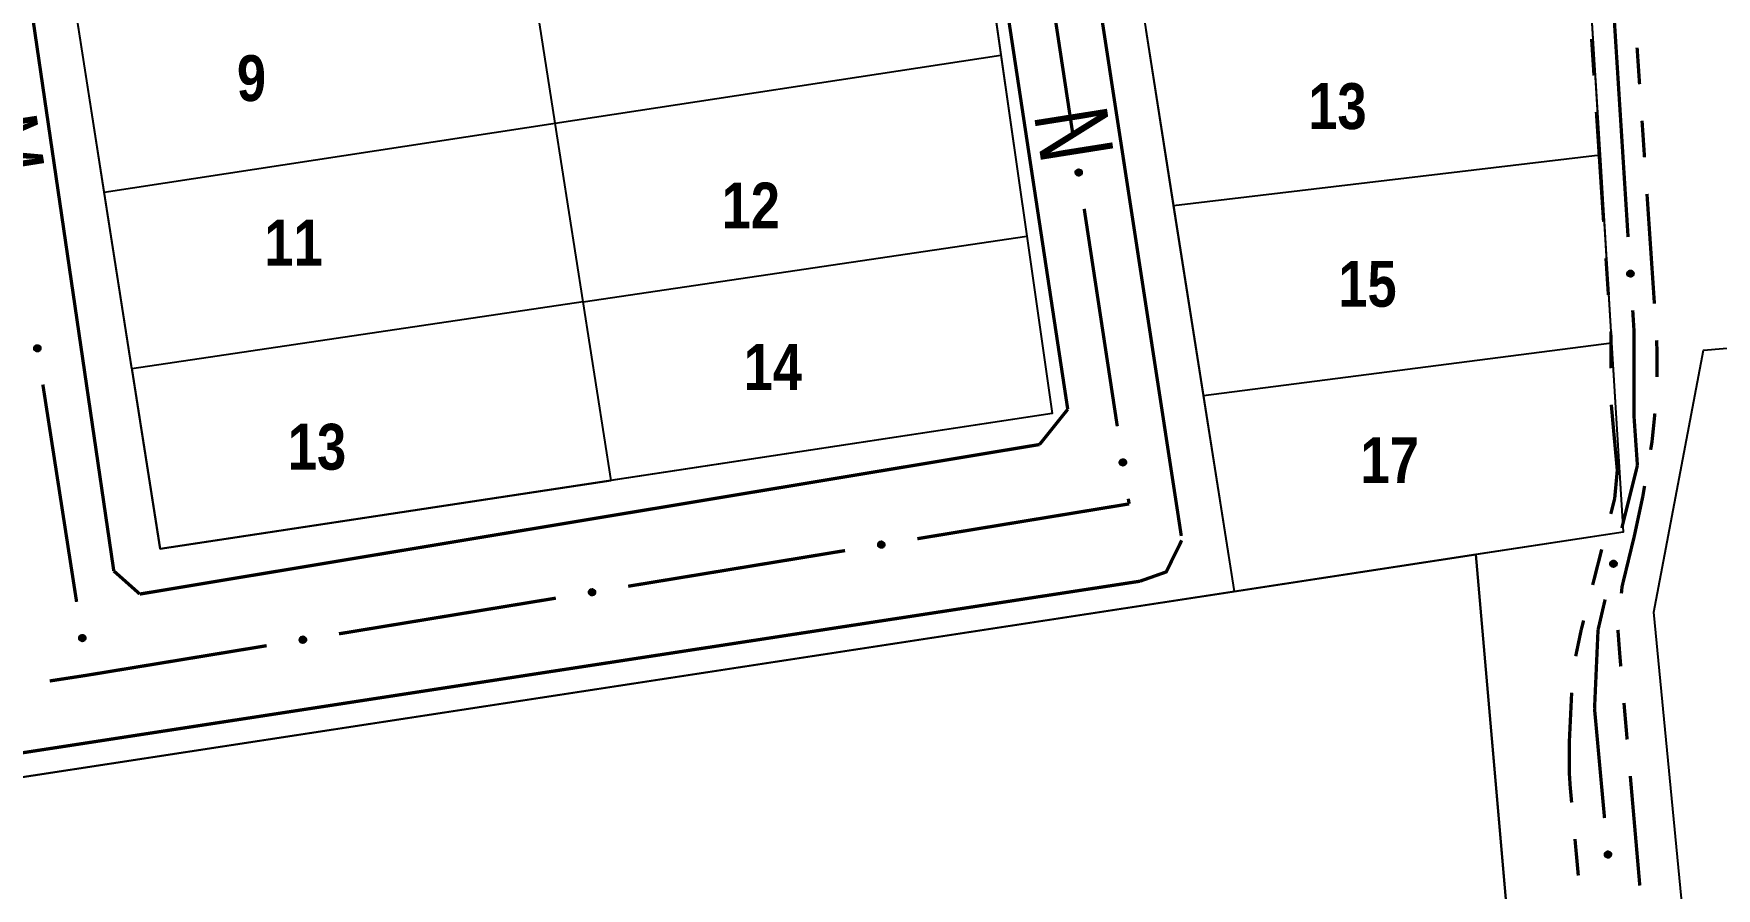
# Model space of a CAD drawing. Extents: x 203591 to 208218, y 4854879 to 4857795.
# Drawn here: x 205270.8 to 205362.7, y 4855318.7 to 4855365.3 of the extents above; entities that cross this region are included whole.
import ezdxf
from ezdxf.enums import TextEntityAlignment as Align

# ---------------------------------------------------------------- set-up
doc = ezdxf.new("R2010")
doc.units = 0
doc.header["$LTSCALE"] = 1.5
doc.header["$MEASUREMENT"] = 0
doc.linetypes.add('PHANTOMX2', pattern=[5, 2.5, -0.5, 0.5, -0.5, 0.5, -0.5])
for name, color, linetype in [('CD-MALHA-LOTES', 40, 'CONTINUOUS'), ('RU-QUADRAS', 210, 'CONTINUOUS'), ('SV-EIXO-RUA-N-PAV', 6, 'CONTINUOUS'), ('SV-EIXO-RUA-PAV', 20, 'CONTINUOUS'), ('SV-RUA-NAO-PAV-S-GUIA-C-GUIA', 7, 'PHANTOMX2'), ('SV-RUA-PAVIM-S-GUIA-C-GUIA', 7, 'CONTINUOUS'), ('SV-TXT-RUA-PAV-S-GUIA-C-GUIA', 7, 'CONTINUOUS'), ('Th_NmrPorta', 7, 'CONTINUOUS')]:
    doc.layers.add(name, color=color, linetype=linetype)
doc.styles.add('ARIAL', font='ARIAL.TTF')
doc.styles.get("Standard").update_dxf_attribs({"font": 'swisscbo.ttf'})

msp = doc.modelspace()

# ---------------------------------------------------------------- linework, layer by layer
at = {"layer": 'CD-MALHA-LOTES', "linetype": 'Continuous', "flags": 128}
for points in [[(205322.22, 4855373.83), (205323.6, 4855364.15)], [(205299.27, 4855360.43), (205297.77, 4855369.99)], [(205355.67, 4855369.11), (205356.31, 4855358.71)], [(205274.65, 4855356.67), (205273.17, 4855366.13)], [(205333.03, 4855355.94), (205331.53, 4855365.51)], [(205299.27, 4855360.43), (205323.6, 4855364.15)], [(205323.6, 4855364.15), (205325.01, 4855354.27)], [(205274.65, 4855356.67), (205299.27, 4855360.43)], [(205300.8, 4855350.68), (205299.27, 4855360.43)], [(205333.03, 4855355.94), (205356.31, 4855358.71)], [(205356.31, 4855358.71), (205356.94, 4855348.44)], [(205276.16, 4855347.03), (205274.65, 4855356.67)], [(205334.66, 4855345.58), (205333.03, 4855355.94)], [(205300.8, 4855350.68), (205325.01, 4855354.27)], [(205325.01, 4855354.27), (205326.4, 4855344.6)], [(205300.8, 4855350.68), (205276.16, 4855347.03)], [(205302.33, 4855340.94), (205300.8, 4855350.68)], [(205334.66, 4855345.58), (205356.94, 4855348.44)], [(205356.94, 4855348.44), (205357.58, 4855338.12)], [(205361.95, 4855348.05), (205367.1, 4855348.48)], [(205359.24, 4855333.76), (205361.95, 4855348.05)], [(205276.16, 4855347.03), (205277.7, 4855337.2)], [(205336.35, 4855334.88), (205334.66, 4855345.58)], [(205326.4, 4855344.6), (205302.33, 4855340.94)], [(205277.7, 4855337.2), (205302.33, 4855340.94)], [(205357.58, 4855338.12), (205349.53, 4855336.89)], [(205349.53, 4855336.89), (205336.35, 4855334.88)], [(205365.46, 4855153.94), (205349.53, 4855336.89)], [(205336.35, 4855334.88), (204671.74, 4855233.19)], [(205367.38, 4855249.6), (205359.24, 4855333.76)]]:
    msp.add_lwpolyline(points, dxfattribs=at)
at = {"layer": 'RU-QUADRAS', "color": 6, "linetype": 'Continuous'}
for points in [[(205359.24, 4855333.76), (205361.95, 4855348.05), (205367.1, 4855348.48), (205362.81, 4855430.06), (205539.16, 4855447.63), (205785.39, 4855282.61), (205787.25, 4855280.32), (205787.39, 4855277.75, -0.120682904), (205783.68, 4855275.6), (205367.38, 4855249.6)], [(204671.74, 4855233.19), (205349.53, 4855336.89), (205371.1, 4855089.17), (205374.06, 4855058.83), (205373.76, 4855056.38, -0.209897051), (205368.65, 4855051.04, -0.101494221), (205355.18, 4855045.65), (205311.87, 4855038.63), (205310.88, 4855041.34), (205273.01, 4855035.5), (205273.43, 4855033.22), (205000.47, 4854990.15), (205000.49, 4854989.01), (204989.08, 4854987.74), (204988.92, 4854989.2), (204842.03, 4854964.17), (204815.26, 4855011.65), (204825.16, 4855013.03)]]:
    msp.add_lwpolyline(points, format="xyb", close=True, dxfattribs=at)
for points in [[(205322.37, 4855423.75), (205352.03, 4855428.25), (205357.58, 4855338.12), (205336.35, 4855334.88)], [(205266.88, 4855406.18), (205316.57, 4855413.3), (205326.4, 4855344.6), (205277.7, 4855337.2)]]:
    msp.add_lwpolyline(points, close=True, dxfattribs=at)
at = {"layer": 'SV-EIXO-RUA-N-PAV', "const_width": 0.18, "flags": 128}
for points in [[(205357.080599, 4855366.192828), (205357.840427, 4855354.216908)], [(205358.093703, 4855350.224935), (205358.157022, 4855349.226941)], [(205358.157022, 4855349.226941), (205358.16, 4855349.18)], [(205358.16, 4855349.18), (205358.16, 4855345.227036)], [(205358.16, 4855345.227036), (205358.16, 4855344.5)], [(205358.16, 4855344.5), (205358.317237, 4855342.232481)], [(205358.317237, 4855342.232481), (205358.35, 4855341.76)], [(205358.35, 4855341.76), (205357.498856, 4855338.337875)], [(205356.586379, 4855334.443395), (205356.36012, 4855333.469328)], [(205356.2, 4855332.78), (205356.010524, 4855328.491864)], [(205356.36012, 4855333.469328), (205356.2, 4855332.78)], [(205356.010524, 4855328.491864), (205356.01, 4855328.48)], [(205356.01, 4855328.48), (205356.5545, 4855322.516683)]]:
    msp.add_lwpolyline(points, dxfattribs=at)
at = {"layer": 'SV-EIXO-RUA-N-PAV', "flags": 128}
for points in [[(205358.067827, 4855352.371284), (205358.104985, 4855352.339483), (205358.130418, 4855352.304553), (205358.143245, 4855352.269314), (205358.14646, 4855352.23522), (205358.145821, 4855352.199968), (205358.137335, 4855352.16457), (205358.119214, 4855352.127368), (205358.087575, 4855352.089869), (205358.050081, 4855352.066168), (205358.016206, 4855352.051744), (205357.980847, 4855352.046344), (205357.946613, 4855352.047539), (205357.910134, 4855352.057569), (205357.872613, 4855352.076301), (205357.835677, 4855352.109028), (205357.810978, 4855352.143443), (205357.799466, 4855352.177853), (205357.794263, 4855352.213435), (205357.795347, 4855352.249416), (205357.803876, 4855352.284116), (205357.822805, 4855352.32186), (205357.855589, 4855352.357888), (205357.889633, 4855352.382914), (205357.923872, 4855352.394906), (205357.959018, 4855352.39924), (205357.994383, 4855352.399029), (205358.030321, 4855352.39198), (205358.067827, 4855352.371284)], [(205357.178633, 4855336.506577), (205357.205081, 4855336.465436), (205357.219398, 4855336.424669), (205357.221553, 4855336.387231), (205357.214831, 4855336.353651), (205357.204085, 4855336.320072), (205357.185781, 4855336.288607), (205357.15773, 4855336.258185), (205357.116647, 4855336.231365), (205357.073921, 4855336.219443), (205357.03733, 4855336.215366), (205357.001911, 4855336.22036), (205356.969465, 4855336.231346), (205356.937411, 4855336.251439), (205356.906858, 4855336.280167), (205356.880889, 4855336.322131), (205356.867127, 4855336.362194), (205356.865993, 4855336.398461), (205356.871239, 4855336.434037), (205356.882621, 4855336.468187), (205356.900766, 4855336.49897), (205356.929746, 4855336.529679), (205356.971504, 4855336.554761), (205357.011305, 4855336.568944), (205357.047547, 4855336.570586), (205357.082455, 4855336.564634), (205357.116266, 4855336.554265), (205357.148661, 4855336.537182), (205357.178633, 4855336.506577)], [(205356.832919, 4855320.678063), (205356.870943, 4855320.647304), (205356.897334, 4855320.613091), (205356.911132, 4855320.578222), (205356.91529, 4855320.544229), (205356.915627, 4855320.508974), (205356.908125, 4855320.473354), (205356.891041, 4855320.435664), (205356.860452, 4855320.397304), (205356.823629, 4855320.372573), (205356.790166, 4855320.357217), (205356.75497, 4855320.35084), (205356.720716, 4855320.351086), (205356.683974, 4855320.360103), (205356.645948, 4855320.377788), (205356.60812, 4855320.40948), (205356.582478, 4855320.443198), (205356.570017, 4855320.477276), (205356.563831, 4855320.5127), (205356.563918, 4855320.548697), (205356.571484, 4855320.58362), (205356.589359, 4855320.621874), (205356.621134, 4855320.658796), (205356.654471, 4855320.684755), (205356.688365, 4855320.69769), (205356.723378, 4855320.702996), (205356.758735, 4855320.703764), (205356.794854, 4855320.697714), (205356.832919, 4855320.678063)]]:
    msp.add_lwpolyline(points, close=True, dxfattribs=at)
for points in [[(205357.795347, 4855352.249416), (205357.810978, 4855352.143443)], [(205357.800521, 4855352.262475), (205357.822433, 4855352.132608)], [(205357.803876, 4855352.284116), (205357.835677, 4855352.109028)], [(205357.816064, 4855352.297643), (205357.85319, 4855352.100377)], [(205357.822805, 4855352.32186), (205357.872613, 4855352.076301)], [(205357.840967, 4855352.336139), (205357.89067, 4855352.069941)], [(205357.855589, 4855352.357888), (205357.910134, 4855352.057569)], [(205357.871749, 4855352.368172), (205357.927027, 4855352.057208)], [(205357.889633, 4855352.382914), (205357.946613, 4855352.047539)], [(205357.906205, 4855352.385398), (205357.963038, 4855352.049922)], [(205357.923872, 4855352.394906), (205357.980847, 4855352.046344)], [(205357.941179, 4855352.394453), (205357.995807, 4855352.050633)], [(205357.959018, 4855352.39924), (205358.016206, 4855352.051744)], [(205357.978034, 4855352.395424), (205358.034608, 4855352.064033)], [(205357.994383, 4855352.399029), (205358.050081, 4855352.066168)], [(205358.01251, 4855352.390775), (205358.068978, 4855352.082621)], [(205358.030321, 4855352.39198), (205358.087575, 4855352.089869)], [(205358.047332, 4855352.380679), (205358.101294, 4855352.112017)], [(205358.067827, 4855352.371284), (205358.119214, 4855352.127368)], [(205358.087363, 4855352.353139), (205358.127386, 4855352.153323)], [(205358.104985, 4855352.339483), (205358.137335, 4855352.16457)], [(205358.119569, 4855352.319633), (205358.140033, 4855352.191042)], [(205358.130418, 4855352.304553), (205358.145821, 4855352.199968)], [(205356.882621, 4855336.468187), (205356.867127, 4855336.362194)], [(205356.891331, 4855336.479207), (205356.874983, 4855336.348523)], [(205356.900766, 4855336.49897), (205356.880889, 4855336.322131)], [(205356.916328, 4855336.508422), (205356.895177, 4855336.308811)], [(205356.929746, 4855336.529679), (205356.906858, 4855336.280167)], [(205356.951246, 4855336.538134), (205356.922325, 4855336.268884)], [(205356.971504, 4855336.554761), (205356.937411, 4855336.251439)], [(205356.989938, 4855336.559965), (205356.953486, 4855336.246237)], [(205357.011305, 4855336.568944), (205356.969465, 4855336.231346)], [(205357.027892, 4855336.566559), (205356.985883, 4855336.228906)], [(205357.047547, 4855336.570586), (205357.001911, 4855336.22036)], [(205357.063993, 4855336.565177), (205357.017473, 4855336.220167)], [(205357.082455, 4855336.564634), (205357.03733, 4855336.215366)], [(205357.099571, 4855336.555512), (205357.058488, 4855336.221847)], [(205357.116266, 4855336.554265), (205357.073921, 4855336.219443)], [(205357.131255, 4855336.541148), (205357.09675, 4855336.229769)], [(205357.148661, 4855336.537182), (205357.116647, 4855336.231365)], [(205357.161705, 4855336.521467), (205357.136153, 4855336.248633)], [(205357.178633, 4855336.506577), (205357.15773, 4855336.258185)], [(205357.192129, 4855336.483582), (205357.173019, 4855336.280695)], [(205357.205081, 4855336.465436), (205357.185781, 4855336.288607)], [(205357.213343, 4855336.442232), (205357.195975, 4855336.313186)], [(205357.219398, 4855336.424669), (205357.204085, 4855336.320072)], [(205356.563918, 4855320.548697), (205356.582478, 4855320.443198)], [(205356.568728, 4855320.561894), (205356.594228, 4855320.432684)], [(205356.571484, 4855320.58362), (205356.60812, 4855320.40948)], [(205356.583292, 4855320.597479), (205356.625866, 4855320.401318)], [(205356.589359, 4855320.621874), (205356.645948, 4855320.377788)], [(205356.607119, 4855320.63665), (205356.664175, 4855320.371931)], [(205356.621134, 4855320.658796), (205356.683974, 4855320.360103)], [(205356.637002, 4855320.669523), (205356.70087, 4855320.360209)], [(205356.654471, 4855320.684755), (205356.720716, 4855320.351086)], [(205356.670968, 4855320.687697), (205356.737069, 4855320.353923)], [(205356.688365, 4855320.69769), (205356.75497, 4855320.35084)], [(205356.705678, 4855320.697717), (205356.769806, 4855320.355542)], [(205356.723378, 4855320.702996), (205356.790166, 4855320.357217)], [(205356.742492, 4855320.699708), (205356.808221, 4855320.370011)], [(205356.758735, 4855320.703764), (205356.823629, 4855320.372573)], [(205356.777084, 4855320.696016), (205356.842063, 4855320.389543)], [(205356.794854, 4855320.697714), (205356.860452, 4855320.397304)], [(205356.812172, 4855320.686888), (205356.873553, 4855320.419823)], [(205356.832919, 4855320.678063), (205356.891041, 4855320.435664)], [(205356.85295, 4855320.660467), (205356.898491, 4855320.461836)], [(205356.870943, 4855320.647304), (205356.908125, 4855320.473354)], [(205356.886071, 4855320.627866), (205356.910088, 4855320.49989)], [(205356.897334, 4855320.613091), (205356.915627, 4855320.508974)]]:
    msp.add_lwpolyline(points, dxfattribs=at)
at = {"layer": 'SV-EIXO-RUA-PAV', "const_width": 0.18, "flags": 128}
for points in [[(205325.739453, 4855371.576233), (205327.546111, 4855359.713013)], [(205328.148331, 4855355.758607), (205329.95499, 4855343.895387)], [(205271.297186, 4855346.168982), (205273.139783, 4855334.311291)], [(205330.6, 4855339.66), (205319.039258, 4855337.760328)], [(205330.557209, 4855339.94098), (205330.6, 4855339.66)], [(205315.092191, 4855337.111743), (205303.250991, 4855335.165986)], [(205299.303924, 4855334.5174), (205287.462723, 4855332.571643)], [(205283.515657, 4855331.923058), (205274.634756, 4855330.46374)], [(205273.76, 4855330.32), (205271.671102, 4855329.998377)], [(205273.753982, 4855330.358727), (205273.76, 4855330.32)], [(205274.634756, 4855330.46374), (205273.76, 4855330.32)]]:
    msp.add_lwpolyline(points, dxfattribs=at)
at = {"layer": 'SV-EIXO-RUA-PAV', "flags": 128}
for points in [[(205327.934415, 4855357.894426), (205327.974218, 4855357.866004), (205328.002614, 4855357.833438), (205328.018481, 4855357.79946), (205328.024672, 4855357.765778), (205328.027126, 4855357.730607), (205328.021776, 4855357.694601), (205328.006986, 4855357.655954), (205327.978755, 4855357.615826), (205327.943483, 4855357.588929), (205327.911003, 4855357.571591), (205327.876253, 4855357.563113), (205327.842046, 4855357.561302), (205327.804829, 4855357.568096), (205327.76581, 4855357.583467), (205327.726147, 4855357.61283), (205327.698527, 4855357.644948), (205327.684043, 4855357.678217), (205327.67574, 4855357.713205), (205327.673666, 4855357.749143), (205327.679122, 4855357.784457), (205327.694668, 4855357.823715), (205327.724169, 4855357.862478), (205327.755888, 4855357.890392), (205327.788944, 4855357.905339), (205327.823575, 4855357.912737), (205327.858822, 4855357.915627), (205327.89524, 4855357.911755), (205327.934415, 4855357.894426)], [(205271.076799, 4855348.304143), (205271.116688, 4855348.275842), (205271.145183, 4855348.243362), (205271.161152, 4855348.209432), (205271.167446, 4855348.175769), (205271.170006, 4855348.140605), (205271.164765, 4855348.104583), (205271.150092, 4855348.065891), (205271.121983, 4855348.025678), (205271.086792, 4855347.998675), (205271.054365, 4855347.981239), (205271.019641, 4855347.972655), (205270.985439, 4855347.970741), (205270.948202, 4855347.977422), (205270.909137, 4855347.992675), (205270.869385, 4855348.021917), (205270.841667, 4855348.053951), (205270.827083, 4855348.087176), (205270.818675, 4855348.122139), (205270.816491, 4855348.15807), (205270.82184, 4855348.193401), (205270.837268, 4855348.232706), (205270.86665, 4855348.271558), (205270.898285, 4855348.299568), (205270.931296, 4855348.314615), (205270.965904, 4855348.322118), (205271.001142, 4855348.325114), (205271.037571, 4855348.321353), (205271.076799, 4855348.304143)], [(205330.343293, 4855342.076799), (205330.383096, 4855342.048378), (205330.411493, 4855342.015812), (205330.427359, 4855341.981834), (205330.433551, 4855341.948152), (205330.436004, 4855341.91298), (205330.430654, 4855341.876974), (205330.415864, 4855341.838327), (205330.387633, 4855341.798199), (205330.352361, 4855341.771302), (205330.319881, 4855341.753965), (205330.285131, 4855341.745486), (205330.250924, 4855341.743676), (205330.213707, 4855341.75047), (205330.174688, 4855341.765841), (205330.135025, 4855341.795204), (205330.107405, 4855341.827322), (205330.092921, 4855341.86059), (205330.084619, 4855341.895579), (205330.082544, 4855341.931516), (205330.088, 4855341.96683), (205330.103547, 4855342.006088), (205330.133047, 4855342.044852), (205330.164766, 4855342.072765), (205330.197822, 4855342.087712), (205330.232453, 4855342.095111), (205330.2677, 4855342.098), (205330.304118, 4855342.094129), (205330.343293, 4855342.076799)], [(205317.225353, 4855337.350709), (205317.197401, 4855337.310576), (205317.16517, 4855337.281799), (205317.13138, 4855337.265535), (205317.097773, 4855337.258948), (205317.062633, 4855337.256082), (205317.026567, 4855337.26101), (205316.987749, 4855337.275345), (205316.947293, 4855337.303103), (205316.919983, 4855337.338057), (205316.902266, 4855337.370331), (205316.89338, 4855337.404979), (205316.891168, 4855337.439163), (205316.897525, 4855337.476457), (205316.912437, 4855337.515654), (205316.941333, 4855337.555658), (205316.973124, 4855337.583654), (205317.00622, 4855337.598527), (205317.041109, 4855337.607239), (205317.07702, 4855337.609735), (205317.112395, 4855337.604694), (205317.151833, 4855337.58961), (205317.19094, 4855337.560566), (205317.219224, 4855337.529177), (205317.234558, 4855337.496298), (205317.242362, 4855337.461757), (205317.245665, 4855337.426546), (205317.242222, 4855337.390085), (205317.225353, 4855337.350709)], [(205301.437086, 4855334.756367), (205301.409133, 4855334.716233), (205301.376903, 4855334.687456), (205301.343113, 4855334.671192), (205301.309506, 4855334.664606), (205301.274366, 4855334.66174), (205301.2383, 4855334.666667), (205301.199481, 4855334.681003), (205301.159025, 4855334.70876), (205301.131716, 4855334.743715), (205301.113998, 4855334.775989), (205301.105113, 4855334.810637), (205301.102901, 4855334.84482), (205301.109258, 4855334.882115), (205301.12417, 4855334.921311), (205301.153065, 4855334.961316), (205301.184857, 4855334.989311), (205301.217953, 4855335.004184), (205301.252842, 4855335.012897), (205301.288753, 4855335.015393), (205301.324128, 4855335.010352), (205301.363566, 4855334.995267), (205301.402673, 4855334.966224), (205301.430957, 4855334.934834), (205301.446291, 4855334.901956), (205301.454095, 4855334.867414), (205301.457398, 4855334.832204), (205301.453954, 4855334.795743), (205301.437086, 4855334.756367)], [(205273.533596, 4855332.493888), (205273.573484, 4855332.465587), (205273.601979, 4855332.433108), (205273.617949, 4855332.399177), (205273.624242, 4855332.365515), (205273.626802, 4855332.330351), (205273.621561, 4855332.294329), (205273.606888, 4855332.255637), (205273.578779, 4855332.215424), (205273.543589, 4855332.18842), (205273.511161, 4855332.170984), (205273.476438, 4855332.1624), (205273.442236, 4855332.160486), (205273.404998, 4855332.167168), (205273.365933, 4855332.18242), (205273.326181, 4855332.211663), (205273.298464, 4855332.243697), (205273.283879, 4855332.276921), (205273.275471, 4855332.311885), (205273.273288, 4855332.347816), (205273.278636, 4855332.383146), (205273.294064, 4855332.422451), (205273.323447, 4855332.461303), (205273.355081, 4855332.489313), (205273.388092, 4855332.50436), (205273.4227, 4855332.511863), (205273.457938, 4855332.51486), (205273.494368, 4855332.511099), (205273.533596, 4855332.493888)], [(205285.648818, 4855332.162024), (205285.620866, 4855332.121891), (205285.588635, 4855332.093114), (205285.554845, 4855332.07685), (205285.521239, 4855332.070263), (205285.486098, 4855332.067397), (205285.450032, 4855332.072325), (205285.411214, 4855332.08666), (205285.370758, 4855332.114418), (205285.343449, 4855332.149372), (205285.325731, 4855332.181646), (205285.316845, 4855332.216294), (205285.314633, 4855332.250478), (205285.32099, 4855332.287772), (205285.335902, 4855332.326969), (205285.364798, 4855332.366973), (205285.396589, 4855332.394969), (205285.429686, 4855332.409842), (205285.464575, 4855332.418554), (205285.500485, 4855332.42105), (205285.535861, 4855332.416009), (205285.575299, 4855332.400925), (205285.614405, 4855332.371881), (205285.642689, 4855332.340492), (205285.658023, 4855332.307613), (205285.665827, 4855332.273072), (205285.66913, 4855332.237861), (205285.665687, 4855332.2014), (205285.648818, 4855332.162024)]]:
    msp.add_lwpolyline(points, close=True, dxfattribs=at)
for points in [[(205327.673666, 4855357.749143), (205327.698527, 4855357.644948)], [(205327.677676, 4855357.762605), (205327.710887, 4855357.635158)], [(205327.679122, 4855357.784457), (205327.726147, 4855357.61283)], [(205327.690076, 4855357.799), (205327.744351, 4855357.605748)], [(205327.694668, 4855357.823715), (205327.76581, 4855357.583467)], [(205327.711509, 4855357.839531), (205327.784355, 4855357.578714)], [(205327.724169, 4855357.862478), (205327.804829, 4855357.568096)], [(205327.739365, 4855357.874139), (205327.821688, 4855357.569217)], [(205327.755888, 4855357.890392), (205327.842046, 4855357.561302)], [(205327.772178, 4855357.894319), (205327.858199, 4855357.565116)], [(205327.788944, 4855357.905339), (205327.876253, 4855357.563113)], [(205327.806224, 4855357.906405), (205327.89078, 4855357.568697)], [(205327.823575, 4855357.912737), (205327.911003, 4855357.571591)], [(205327.842852, 4855357.910602), (205327.928256, 4855357.585446)], [(205327.858822, 4855357.915627), (205327.943483, 4855357.588929)], [(205327.877603, 4855357.908994), (205327.960864, 4855357.606975)], [(205327.89524, 4855357.911755), (205327.978755, 4855357.615826)], [(205327.913176, 4855357.901989), (205327.99048, 4855357.639091)], [(205327.934415, 4855357.894426), (205328.006986, 4855357.655954)], [(205327.955467, 4855357.878064), (205328.012851, 4855357.682525)], [(205327.974218, 4855357.866004), (205328.021776, 4855357.694601)], [(205327.990485, 4855357.84751), (205328.022143, 4855357.721207)], [(205328.002614, 4855357.833438), (205328.027126, 4855357.730607)], [(205270.816491, 4855348.15807), (205270.841667, 4855348.053951)], [(205270.82046, 4855348.171545), (205270.854058, 4855348.044199)], [(205270.82184, 4855348.193401), (205270.869385, 4855348.021917)], [(205270.83275, 4855348.207977), (205270.887611, 4855348.014891)], [(205270.837268, 4855348.232706), (205270.909137, 4855347.992675)], [(205270.85406, 4855348.248573), (205270.927696, 4855347.987978)], [(205270.86665, 4855348.271558), (205270.948202, 4855347.977422)], [(205270.881811, 4855348.283265), (205270.965058, 4855347.978594)], [(205270.898285, 4855348.299568), (205270.985439, 4855347.970741)], [(205270.914563, 4855348.303544), (205271.001581, 4855347.974603)], [(205270.931296, 4855348.314615), (205271.019641, 4855347.972655)], [(205270.948572, 4855348.315733), (205271.034151, 4855347.978283)], [(205270.965904, 4855348.322118), (205271.054365, 4855347.981239)], [(205270.985187, 4855348.320042), (205271.071577, 4855347.995146)], [(205271.001142, 4855348.325114), (205271.086792, 4855347.998675)], [(205271.019943, 4855348.318538), (205271.104119, 4855348.016774)], [(205271.037571, 4855348.321353), (205271.121983, 4855348.025678)], [(205271.055537, 4855348.311641), (205271.133637, 4855348.048979)], [(205271.076799, 4855348.304143), (205271.150092, 4855348.065891)], [(205271.0979, 4855348.287844), (205271.155876, 4855348.09248)], [(205271.116688, 4855348.275842), (205271.164765, 4855348.104583)], [(205271.133011, 4855348.257397), (205271.165051, 4855348.13119)], [(205271.145183, 4855348.243362), (205271.170006, 4855348.140605)], [(205330.088, 4855341.96683), (205330.135025, 4855341.795204)], [(205330.098955, 4855341.981373), (205330.15323, 4855341.788122)], [(205330.103547, 4855342.006088), (205330.174688, 4855341.765841)], [(205330.120387, 4855342.021904), (205330.193233, 4855341.761088)], [(205330.133047, 4855342.044852), (205330.213707, 4855341.75047)], [(205330.148243, 4855342.056512), (205330.230566, 4855341.751591)], [(205330.164766, 4855342.072765), (205330.250924, 4855341.743676)], [(205330.181056, 4855342.076692), (205330.267078, 4855341.747489)], [(205330.197822, 4855342.087712), (205330.285131, 4855341.745486)], [(205330.215102, 4855342.088778), (205330.299658, 4855341.751071)], [(205330.232453, 4855342.095111), (205330.319881, 4855341.753965)], [(205330.25173, 4855342.092976), (205330.337135, 4855341.76782)], [(205330.2677, 4855342.098), (205330.352361, 4855341.771302)], [(205330.286481, 4855342.091367), (205330.369743, 4855341.789349)], [(205330.304118, 4855342.094129), (205330.387633, 4855341.798199)], [(205330.322054, 4855342.084362), (205330.399358, 4855341.821464)], [(205330.343293, 4855342.076799), (205330.415864, 4855341.838327)], [(205330.364345, 4855342.060437), (205330.421729, 4855341.864898)], [(205330.383096, 4855342.048378), (205330.430654, 4855341.876974)], [(205330.399364, 4855342.029884), (205330.431021, 4855341.90358)], [(205330.411493, 4855342.015812), (205330.436004, 4855341.91298)], [(205330.082544, 4855341.931516), (205330.107405, 4855341.827322)], [(205330.086554, 4855341.944979), (205330.119765, 4855341.817532)], [(205317.219224, 4855337.529177), (205316.891168, 4855337.439163)], [(205317.234558, 4855337.496298), (205316.89338, 4855337.404979)], [(205317.223342, 4855337.512934), (205316.895171, 4855337.423055)], [(205317.19094, 4855337.560566), (205316.897525, 4855337.476457)], [(205317.202778, 4855337.545508), (205316.898844, 4855337.459612)], [(205317.235827, 4855337.479032), (205316.899134, 4855337.390519)], [(205317.242362, 4855337.461757), (205316.902266, 4855337.370331)], [(205317.167846, 4855337.572956), (205316.907902, 4855337.497054)], [(205317.151833, 4855337.58961), (205316.912437, 4855337.515654)], [(205317.240454, 4855337.442456), (205316.916323, 4855337.353241)], [(205317.245665, 4855337.426546), (205316.919983, 4855337.338057)], [(205317.127066, 4855337.593911), (205316.934465, 4855337.537372)], [(205317.239253, 4855337.407688), (205316.938233, 4855337.320888)], [(205317.112395, 4855337.604694), (205316.941333, 4855337.555658)], [(205317.242222, 4855337.390085), (205316.947293, 4855337.303103)], [(205317.090528, 4855337.605884), (205316.96348, 4855337.571179)], [(205317.232666, 4855337.372035), (205316.970693, 4855337.291652)], [(205317.07702, 4855337.609735), (205316.973124, 4855337.583654)], [(205317.225353, 4855337.350709), (205316.987749, 4855337.275345)], [(205317.209239, 4855337.329467), (205317.014387, 4855337.269792)], [(205317.197401, 4855337.310576), (205317.026567, 4855337.26101)], [(205317.179098, 4855337.294092), (205317.053175, 4855337.260955)], [(205317.16517, 4855337.281799), (205317.062633, 4855337.256082)], [(205301.430957, 4855334.934834), (205301.102901, 4855334.84482)], [(205301.446291, 4855334.901956), (205301.105113, 4855334.810637)], [(205301.435074, 4855334.918591), (205301.106904, 4855334.828713)], [(205301.402673, 4855334.966224), (205301.109258, 4855334.882115)], [(205301.414511, 4855334.951166), (205301.110576, 4855334.865269)], [(205301.447559, 4855334.884689), (205301.110867, 4855334.796176)], [(205301.454095, 4855334.867414), (205301.113998, 4855334.775989)], [(205301.379578, 4855334.978613), (205301.119635, 4855334.902711)], [(205301.363566, 4855334.995267), (205301.12417, 4855334.921311)], [(205301.452187, 4855334.848114), (205301.128055, 4855334.758899)], [(205301.457398, 4855334.832204), (205301.131716, 4855334.743715)], [(205301.338799, 4855334.999569), (205301.146197, 4855334.94303)], [(205301.450986, 4855334.813346), (205301.149965, 4855334.726546)], [(205301.324128, 4855335.010352), (205301.153065, 4855334.961316)], [(205301.453954, 4855334.795743), (205301.159025, 4855334.70876)], [(205301.302261, 4855335.011541), (205301.175213, 4855334.976837)], [(205301.444399, 4855334.777693), (205301.182426, 4855334.697309)], [(205301.288753, 4855335.015393), (205301.184857, 4855334.989311)], [(205301.437086, 4855334.756367), (205301.199481, 4855334.681003)], [(205301.420972, 4855334.735124), (205301.22612, 4855334.67545)], [(205301.409133, 4855334.716233), (205301.2383, 4855334.666667)], [(205301.390831, 4855334.699749), (205301.264908, 4855334.666612)], [(205301.376903, 4855334.687456), (205301.274366, 4855334.66174)], [(205273.273288, 4855332.347816), (205273.298464, 4855332.243697)], [(205273.277257, 4855332.36129), (205273.310854, 4855332.233945)], [(205273.278636, 4855332.383146), (205273.326181, 4855332.211663)], [(205273.289547, 4855332.397722), (205273.344407, 4855332.204636)], [(205273.294064, 4855332.422451), (205273.365933, 4855332.18242)], [(205273.310857, 4855332.438318), (205273.384493, 4855332.177723)], [(205273.323447, 4855332.461303), (205273.404998, 4855332.167168)], [(205273.338607, 4855332.47301), (205273.421854, 4855332.168339)], [(205273.355081, 4855332.489313), (205273.442236, 4855332.160486)], [(205273.371359, 4855332.493289), (205273.458378, 4855332.164348)], [(205273.388092, 4855332.50436), (205273.476438, 4855332.1624)], [(205273.405369, 4855332.505479), (205273.490947, 4855332.168029)], [(205273.4227, 4855332.511863), (205273.511161, 4855332.170984)], [(205273.441983, 4855332.509787), (205273.528373, 4855332.184891)], [(205273.457938, 4855332.51486), (205273.543589, 4855332.18842)], [(205273.476739, 4855332.508284), (205273.560916, 4855332.206519)], [(205273.494368, 4855332.511099), (205273.578779, 4855332.215424)], [(205273.512334, 4855332.501387), (205273.590434, 4855332.238724)], [(205273.533596, 4855332.493888), (205273.606888, 4855332.255637)], [(205273.554697, 4855332.47759), (205273.612673, 4855332.282226)], [(205273.573484, 4855332.465587), (205273.621561, 4855332.294329)], [(205273.589808, 4855332.447142), (205273.621847, 4855332.320936)], [(205273.601979, 4855332.433108), (205273.626802, 4855332.330351)], [(205285.642689, 4855332.340492), (205285.314633, 4855332.250478)], [(205285.658023, 4855332.307613), (205285.316845, 4855332.216294)], [(205285.646807, 4855332.324249), (205285.318636, 4855332.23437)], [(205285.614405, 4855332.371881), (205285.32099, 4855332.287772)], [(205285.626243, 4855332.356823), (205285.322309, 4855332.270927)], [(205285.659292, 4855332.290347), (205285.3226, 4855332.201834)], [(205285.665827, 4855332.273072), (205285.325731, 4855332.181646)], [(205285.591311, 4855332.384271), (205285.331367, 4855332.308369)], [(205285.575299, 4855332.400925), (205285.335902, 4855332.326969)], [(205285.663919, 4855332.253771), (205285.339788, 4855332.164556)], [(205285.66913, 4855332.237861), (205285.343449, 4855332.149372)], [(205285.550531, 4855332.405226), (205285.35793, 4855332.348687)], [(205285.662718, 4855332.219003), (205285.361698, 4855332.132203)], [(205285.535861, 4855332.416009), (205285.364798, 4855332.366973)], [(205285.665687, 4855332.2014), (205285.370758, 4855332.114418)], [(205285.513993, 4855332.417199), (205285.386945, 4855332.382494)], [(205285.656131, 4855332.18335), (205285.394159, 4855332.102967)], [(205285.500485, 4855332.42105), (205285.396589, 4855332.394969)], [(205285.648818, 4855332.162024), (205285.411214, 4855332.08666)], [(205285.632704, 4855332.140782), (205285.437852, 4855332.081107)], [(205285.620866, 4855332.121891), (205285.450032, 4855332.072325)], [(205285.602564, 4855332.105407), (205285.476641, 4855332.07227)], [(205285.588635, 4855332.093114), (205285.486098, 4855332.067397)]]:
    msp.add_lwpolyline(points, dxfattribs=at)
at = {"layer": 'SV-RUA-NAO-PAV-S-GUIA-C-GUIA', "const_width": 0.18, "flags": 128}
for points in [[(205355.85029, 4855365.030441), (205355.981056, 4855363.034721)], [(205358.467795, 4855362.559112), (205358.33281, 4855364.554552)], [(205356.111822, 4855361.039), (205356.50412, 4855355.051839)], [(205358.737767, 4855358.568233), (205358.602781, 4855360.563673)], [(205359.277709, 4855350.586475), (205358.872752, 4855356.572794)], [(205356.634886, 4855353.056118), (205356.765651, 4855351.060398)], [(205356.896417, 4855349.064677), (205356.9, 4855349.01)], [(205356.9, 4855349.01), (205356.903143, 4855348.0648)], [(205359.420608, 4855348.048848), (205359.395779, 4855348.590076)], [(205356.903143, 4855348.0648), (205356.904989, 4855347.509714)], [(205356.904989, 4855347.509714), (205356.909334, 4855347.064824)], [(205359.420732, 4855347.590645), (205359.420608, 4855348.048848)], [(205359.421003, 4855346.590645), (205359.420732, 4855347.590645)], [(205356.928865, 4855345.064919), (205356.929235, 4855345.027018)], [(205356.929235, 4855345.027018), (205357.015507, 4855344.068797)], [(205357.015507, 4855344.068797), (205357.063966, 4855343.530571)], [(205359.147491, 4855343.048285), (205359.304477, 4855344.59463)], [(205357.063966, 4855343.530571), (205357.199013, 4855342.077235)], [(205359.073575, 4855342.60875), (205359.147491, 4855343.048285)], [(205357.199013, 4855342.077235), (205357.252136, 4855341.505546)], [(205357.252136, 4855341.505546), (205357.122392, 4855340.085613)], [(205357.122392, 4855340.085613), (205357.11, 4855339.95)], [(205358.556558, 4855339.654019), (205358.65, 4855340.09)], [(205358.65, 4855340.09), (205358.741895, 4855340.636444)], [(205357.11, 4855339.95), (205356.89641, 4855339.113147)], [(205357.11, 4855339.95), (205357.1101, 4855339.9501)], [(205358.183065, 4855337.911372), (205358.556558, 4855339.654019)], [(205357.512153, 4855335.148924), (205358.131667, 4855337.699746)], [(205358.131667, 4855337.699746), (205358.183065, 4855337.911372)], [(205356.401805, 4855337.17527), (205355.907201, 4855335.237393)], [(205357.476237, 4855334.775622), (205357.512153, 4855335.148924)], [(205355.28, 4855332.78), (205354.981195, 4855331.346992)], [(205355.412596, 4855333.299517), (205355.28, 4855332.78)], [(205357.4, 4855331.29), (205357.285561, 4855332.784806)], [(205357.443309, 4855330.791057), (205357.4, 4855331.29)], [(205354.759151, 4855329.317567), (205354.666281, 4855327.361481)], [(205354.763614, 4855329.359038), (205354.759151, 4855329.317567)], [(205357.789213, 4855326.806041), (205357.616261, 4855328.798549)], [(205354.666281, 4855327.361481), (205354.627185, 4855326.538013)], [(205354.627185, 4855326.538013), (205354.628837, 4855325.36241)], [(205354.628837, 4855325.36241), (205354.629293, 4855325.037821)], [(205354.629293, 4855325.037821), (205354.672134, 4855324.36377)], [(205358.48102, 4855318.83601), (205357.962165, 4855324.813533)], [(205354.672134, 4855324.36377), (205354.68, 4855324.24)], [(205354.68, 4855324.24), (205354.759716, 4855323.367654)], [(205354.941721, 4855321.375953), (205355.123725, 4855319.384252)]]:
    msp.add_lwpolyline(points, dxfattribs=at)
at = {"layer": 'SV-RUA-PAVIM-S-GUIA-C-GUIA', "const_width": 0.18, "flags": 128}
for points in [[(205333.45, 4855337.91), (205322.35, 4855410.15)], [(205267.46, 4855388.59), (205275.17, 4855336)], [(205327.25, 4855344.82), (205322.2, 4855378.12)], [(205325.71, 4855342.9), (205327.25, 4855344.82)], [(205276.59, 4855334.74), (205325.71, 4855342.9)], [(205331.19, 4855335.44), (205332.625158, 4855335.947096), (205333.470979, 4855337.668306)], [(205275.17, 4855336), (205276.59, 4855334.74)], [(205298.95, 4855330.5), (205331.19, 4855335.44)], [(205244.75, 4855322.17), (205298.95, 4855330.5)]]:
    msp.add_lwpolyline(points, dxfattribs=at)

# ---------------------------------------------------------------- texts
at = {"layer": 'SV-TXT-RUA-PAV-S-GUIA-C-GUIA', "style": 'ARIAL', "width": 0.7}
for s, p in [('M', (205266.96, 4855360.53)), ('N', (205325.39, 4855360.91))]:
    msp.add_text(s, height=4, rotation=279, dxfattribs=at).set_placement(p)
at = {"layer": 'Th_NmrPorta', "color": 1}
for s, p in [('9', (205281.891549, 4855362.890604)), ('13', (205340.381178, 4855361.365142)), ('12', (205308.351549, 4855355.940604)), ('11', (205283.391549, 4855353.910604)), ('15', (205342.021178, 4855351.665142)), ('14', (205309.561549, 4855347.130604)), ('13', (205284.671549, 4855342.780604)), ('17', (205343.231178, 4855342.045142))]:
    msp.add_text(s, height=2.5, dxfattribs=at).set_placement(p, align=Align.MIDDLE_LEFT)

doc.saveas('drawing.dxf')
